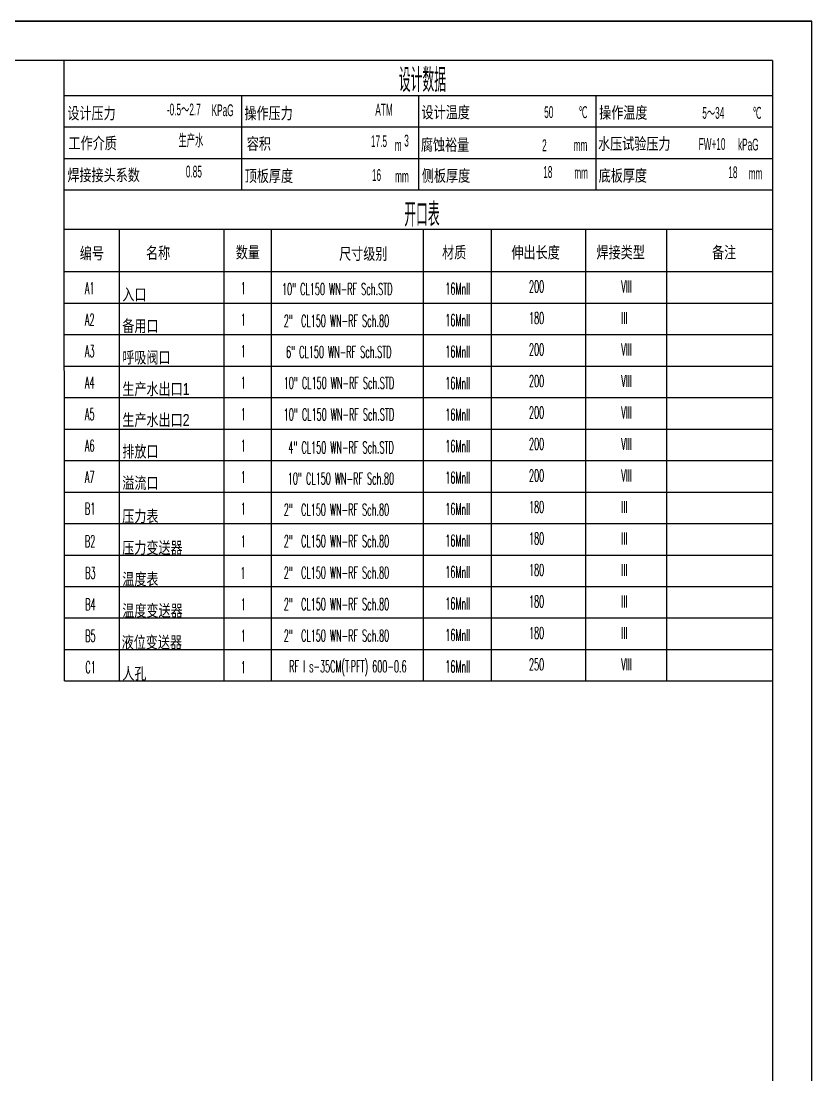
# Model space of a CAD drawing. Header units: millimetres. Extents: x -19109 to 7803, y 10081 to 29089.
# Drawn here: x 1374 to 7803, y 20521 to 29089 of the extents above; entities that cross this region are included whole.
import ezdxf
from ezdxf.enums import TextEntityAlignment as Align

# ---------------------------------------------------------------- set-up
doc = ezdxf.new("R2010")
doc.units = ezdxf.units.MM
for name, color, linetype in [('09图框与明细表层', 4, 'Continuous'), ('2细线层', 4, 'Continuous'), ('DATA', 4, 'Continuous')]:
    doc.layers.add(name, color=color, linetype=linetype)
doc.styles.get("Standard").update_dxf_attribs({"font": 'arial.ttf'})
doc.styles.add('残雪', font='romans.shx', dxfattribs={"width": 0.5, "bigfont": 'hztxt.shx'})

msp = doc.modelspace()

# ---------------------------------------------------------------- linework, layer by layer
at = {"layer": '09图框与明细表层'}
for p, q in [((-19108.6, 29089.3), (7803.4, 29089.3)), ((7803.4, 29089.3), (-19108.6, 29089.3)), ((7803.4, 10081.3), (7803.4, 29089.3))]:
    msp.add_line(p, q, dxfattribs=at)
at = {"layer": '09图框与明细表层', "color": 7}
for p, q in [((7483.4, 28769.3), (-18308.6, 28769.3)), ((7485.2, 10401.3), (7485.2, 28769.3))]:
    msp.add_line(p, q, dxfattribs=at)
at = {"layer": '2细线层', "ltscale": 80}
for p, q in [((1727.1, 27052.4), (7485.2, 27052.4)), ((1727.1, 26796.4), (7485.2, 26796.4)), ((1727.1, 26540.4), (7485.2, 26540.4)), ((1727.1, 26284.4), (7485.2, 26284.4)), ((1727.1, 26028.4), (7485.2, 26028.4)), ((1727.1, 25772.4), (7485.2, 25772.4)), ((1727.1, 25516.4), (7485.2, 25516.4)), ((1727.1, 25260.4), (7485.2, 25260.4)), ((1727.1, 24492.4), (7485.2, 24492.4))]:
    msp.add_line(p, q, dxfattribs=at)
at = {"layer": 'DATA'}
for p, q in [((1727.2, 23724.4), (1725.2, 28769.3)), ((1725.2, 28484.7), (7485.2, 28484.7)), ((3165.2, 28484.7), (3165.2, 27716.7)), ((4605.2, 28484.7), (4605.2, 27716.7)), ((6045.2, 28484.7), (6045.2, 27716.7)), ((1725.2, 28228.7), (7485.2, 28228.7)), ((1725.2, 27972.7), (7485.2, 27972.7)), ((1725.2, 27716.7), (7485.2, 27716.7)), ((2170.5, 27396.7), (2170.5, 23724.4)), ((1727.1, 25004.4), (7485.2, 25004.4)), ((1727.1, 24748.4), (7485.2, 24748.4)), ((1727.1, 24236.4), (7485.2, 24236.4)), ((1727.1, 23980.4), (7485.2, 23980.4)), ((1727.1, 23724.4), (7485.2, 23724.4))]:
    msp.add_line(p, q, dxfattribs=at)
at = {"layer": 'DATA', "ltscale": 10}
for p, q in [((1727.1, 27396.7), (7485.2, 27396.7)), ((3023.3, 27396.7), (3023.3, 23724.4)), ((3407.3, 27396.7), (3407.3, 23724.4)), ((4642.9, 27396.7), (4642.9, 23724.4)), ((5195, 27396.7), (5195, 23724.4)), ((5963, 27396.7), (5963, 23724.4)), ((6622, 27396.7), (6622, 23724.4))]:
    msp.add_line(p, q, dxfattribs=at)

# ---------------------------------------------------------------- texts
at = {"layer": '2细线层', "linetype": 'Continuous', "style": '残雪', "width": 0.5}
for s, p in [('设计数据', (4636.7, 28618.8)), ('开口表', (4632.7, 27524.7))]:
    msp.add_text(s, height=192, dxfattribs=at).set_placement(p, align=Align.MIDDLE)
at = {"layer": '2细线层', "ltscale": 80, "style": '残雪', "width": 0.5}
for s, p in [('A1', (1892.8, 26869.9)), ('1', (3160.1, 26869.9)), ('10" CL150 WN-RF Sch.STD', (3495, 26862.8)), ('16MnII', (4822.3, 26865.7)), ('200', (5503, 26883)), ('VIII', (6253.6, 26883)), ('A2', (1892.8, 26613.9)), ('1', (3160.1, 26613.9)), (' 2"  CL150 WN-RF Sch.80', (3477.2, 26604.8)), ('16MnII', (4822.3, 26609.7)), ('180', (5503, 26627)), ('III', (6253.6, 26627)), ('A3', (1892.8, 26357.9)), ('1', (3160.1, 26357.9)), ('6" CL150 WN-RF Sch.STD', (3528, 26351.6)), ('16MnII', (4822.3, 26353.7)), ('200', (5503, 26371)), ('VIII', (6253.6, 26371)), ('A4', (1892.8, 26101.9)), ('1', (3160.1, 26101.9)), ('10" CL150 WN-RF Sch.STD', (3508.9, 26099)), ('16MnII', (4822.3, 26097.7)), ('200', (5503, 26115)), ('VIII', (6253.6, 26115)), ('A5', (1892.8, 25845.9)), ('1', (3160.1, 25845.9)), ('10" CL150 WN-RF Sch.STD', (3508.9, 25843)), ('16MnII', (4822.3, 25841.7)), ('200', (5503, 25859)), ('VIII', (6253.6, 25859)), ('A6', (1892.8, 25589.9)), ('1', (3160.1, 25589.9)), ('4" CL150 WN-RF Sch.STD', (3546.6, 25575)), ('16MnII', (4822.3, 25585.7)), ('200', (5503, 25603)), ('VIII', (6253.6, 25603)), ('A7', (1892.8, 25333.9)), ('1', (3160.1, 25333.9)), ('10" CL150 WN-RF Sch.80', (3542.2, 25321.8)), ('16MnII', (4822.3, 25329.7)), ('200', (5503, 25347)), ('VIII', (6253.6, 25347)), ('B1', (1892.8, 25077.9)), ('1', (3160.1, 25077.9)), (' 2"  CL150 WN-RF Sch.80', (3477.2, 25068.8)), ('16MnII', (4822.3, 25073.7)), ('180', (5503, 25091)), ('III', (6253.6, 25091)), ('B2', (1892.8, 24811.9)), ('1', (3160.1, 24811.9)), (' 2"  CL150 WN-RF Sch.80', (3477.2, 24812.8)), ('16MnII', (4822.3, 24817.7)), ('180', (5503, 24835)), ('III', (6253.6, 24835)), ('B3', (1895.1, 24554.8)), ('1', (3156.6, 24554.8)), (' 2"  CL150 WN-RF Sch.80', (3477.2, 24556.8)), ('16MnII', (4822.3, 24561.7)), ('180', (5503, 24579)), ('III', (6253.6, 24579)), ('180', (5503, 24323)), ('III', (6253.6, 24323)), ('B4', (1895.1, 24298.8)), ('1', (3160.1, 24300.1)), (' 2"  CL150 WN-RF Sch.80', (3477.2, 24300.8)), ('16MnII', (4822.3, 24305.7)), ('180', (5503, 24067)), ('III', (6253.6, 24067)), ('B5', (1895.1, 24042.8)), ('1', (3160.1, 24044.1)), (' 2"  CL150 WN-RF Sch.80', (3477.2, 24044.8)), ('16MnII', (4822.3, 24049.7)), ('250', (5503, 23811)), ('VIII', (6253.6, 23811)), ('C1', (1896.1, 23788.1)), ('1', (3160.1, 23788.1)), ('16MnII', (4822.3, 23793.7))]:
    msp.add_text(s, height=96, dxfattribs=at).set_placement(p)
msp.add_text('RF I s-35CM(T·PFT) 600-0.6', height=96, dxfattribs=at).set_placement((4030.5, 23836.2), align=Align.MIDDLE)
at = {"layer": 'DATA'}
for s, width, p in [('设计压力', 0.75, (1946.1, 28342)), ('-0.5～2.7', 0.5, (2696.8, 28370.7)), ('KPaG', 0.5, (3012.2, 28364.5)), ('操作压力', 0.75, (3386.1, 28342)), ('ATM', 0.5, (4324.3, 28368.6)), ('设计温度', 0.75, (4826.1, 28349.7)), ('50', 0.5, (5664, 28349.1)), ('℃', 0.5, (5942.4, 28349.1)), ('操作温度', 0.75, (6269.8, 28347.3)), ('5～34', 0.5, (7001.6, 28343)), ('℃', 0.5, (7357.4, 28343.1)), ('工作介质', 0.75, (1955.7, 28098.8)), ('生产水', 0.5, (2754.5, 28121.4)), ('容积', 0.75, (3306.9, 28094.3)), ('17.5', 0.5, (4283.5, 28112.5)), ('m', 0.5, (4439.9, 28080.3)), ('3', 0.5, (4507.4, 28117.6)), ('腐蚀裕量', 0.75, (4820.7, 28085.5)), ('2', 0.5, (5628.4, 28080.3)), ('mm', 0.5, (5921.9, 28080.3)), ('mm', 0.5, (5921.9, 28080.3)), ('水压试验压力', 0.75, (6358.9, 28094.2)), ('FW+10', 0.5, (6991.4, 28090.1)), ('kPaG', 0.5, (7286.4, 28087.3)), ('焊接接头系数', 0.75, (2044.8, 27838.6)), ('0.85', 0.5, (2778.6, 27866)), ('顶板厚度', 0.75, (3388.5, 27832.7)), ('16', 0.5, (4263.3, 27837.9)), ('mm', 0.5, (4469.9, 27827.6)), ('侧板厚度', 0.75, (4828.5, 27834.1)), ('18', 0.5, (5656.2, 27862.5)), ('mm', 0.5, (5927, 27855.8)), ('底板厚度', 0.75, (6266.1, 27835.5)), ('18', 0.5, (7161.1, 27860.4)), ('mm', 0.5, (7344.5, 27849.8)), ('编号', 0.75, (1949.6, 27203.2)), ('名称', 0.75, (2487.7, 27206.3)), ('数量', 0.75, (3217.5, 27210.7)), ('尺寸级别', 0.75, (4155.6, 27199.1)), ('材质', 0.75, (4895.2, 27210.7)), ('伸出长度', 0.75, (5557.1, 27210.7)), ('焊接类型', 0.75, (6248.4, 27210.7)), ('备注', 0.75, (7089.6, 27210.7))]:
    msp.add_text(s, height=96, dxfattribs=dict(at, width=width)).set_placement(p, align=Align.MIDDLE)
at = {"layer": 'DATA', "width": 0.75}
for s, p in [('入口', (2196.6, 26818.8)), ('备用口', (2196.6, 26562.8)), ('呼吸阀口', (2196.6, 26306.8)), ('生产水出口1', (2196.6, 26050)), ('生产水出口2', (2196.6, 25798.5)), ('排放口', (2196.6, 25542.5)), ('溢流口', (2196.6, 25286.5)), ('压力表', (2196, 25015.7)), ('压力变送器', (2196, 24759.7)), ('温度表', (2196.6, 24504.7)), ('温度变送器', (2196.6, 24248.7)), ('液位变送器', (2191.2, 23991.6)), ('人孔', (2196.6, 23737))]:
    msp.add_text(s, height=96, dxfattribs=at).set_placement(p)

doc.saveas('drawing.dxf')
